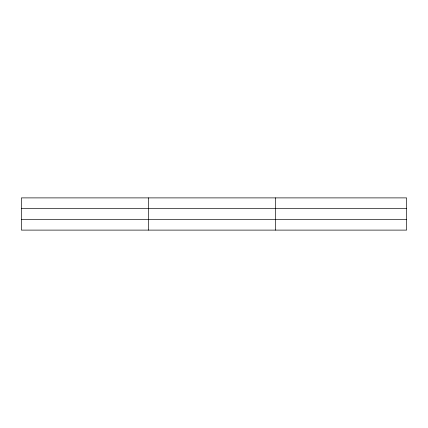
<?xml version="1.0" encoding="UTF-8"?>
<svg xmlns="http://www.w3.org/2000/svg" width="428" height="428" viewBox="0 0 428 428"><rect width="100%" height="100%" fill="white"/><g stroke="black" fill="none" stroke-linecap="round" stroke-linejoin="round"><path stroke-width="0.64" d="M148.516 197.891L148.516 230.109M275.632 197.891L275.632 230.109M406.6 208.522L406.6 197.891L21.4 197.891L21.4 230.109L406.6 230.109L406.6 208.522L21.4 208.522M21.4 219.478L406.6 219.478"/></g></svg>
